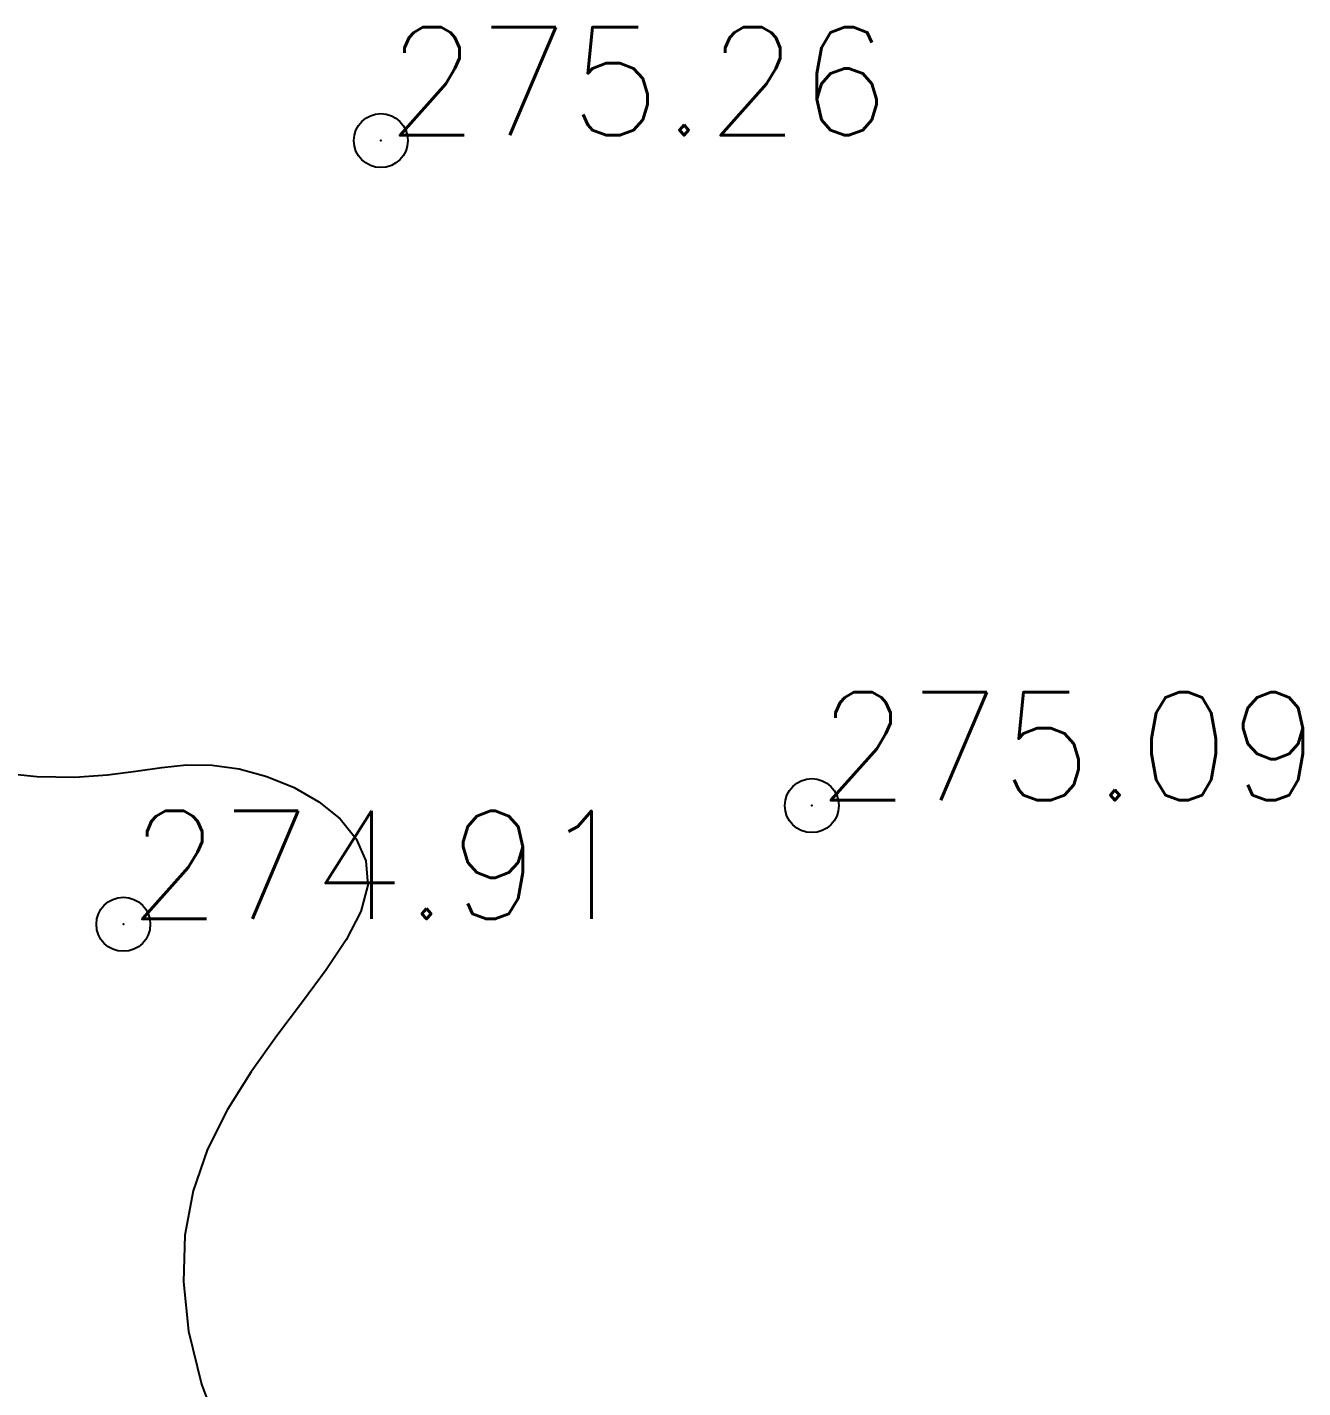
# Model space of a CAD drawing. Header units: millimetres. Extents: x 524954 to 526204, y 9523489 to 9524010.
# Drawn here: x 525451.93 to 525463.75, y 9523635.33 to 9523647.93 of the extents above; entities that cross this region are included whole.
import ezdxf

# ---------------------------------------------------------------- set-up
doc = ezdxf.new("R2010")
doc.units = ezdxf.units.MM
doc.header["$PDMODE"] = 32
doc.header["$PDSIZE"] = 0.5
for name, color, linetype in [('CN_05_00', 6, 'Continuous'), ('TopoAlt', 3, 'Continuous'), ('TOPOJIS', 7, 'Continuous')]:
    doc.layers.add(name, color=color, linetype=linetype)
doc.styles.add('Simplex 1.0', font='Simplex.shx', dxfattribs={"width": 0.99, "height": 1})

# ---------------------------------------------------------------- blocks, each defined once
blk = doc.blocks.new('TCPOINT M')
at = {"color": 0}
blk.add_point((0, 0), dxfattribs=at)
at = {"layer": 'TopoAlt', "style": 'Simplex 1.0', "width": 0.99}
blk.add_attdef('ALT', (0.15, 0.15), '', height=1, dxfattribs=at)

msp = doc.modelspace()

# ---------------------------------------------------------------- linework, layer by layer
at = {"layer": 'CN_05_00', "elevation": 275, "flags": 128}
msp.add_lwpolyline([(525451.603, 9523641.036), (525452.021, 9523640.993), (525452.373, 9523640.987), (525452.674, 9523641.008), (525452.937, 9523641.041), (525453.177, 9523641.076), (525453.407, 9523641.099), (525453.644, 9523641.097), (525453.895, 9523641.062), (525454.152, 9523640.992), (525454.403, 9523640.89), (525454.633, 9523640.758), (525454.83, 9523640.6), (525454.979, 9523640.416), (525455.069, 9523640.211), (525455.086, 9523639.985), (525455.021, 9523639.741), (525454.887, 9523639.48), (525454.701, 9523639.201), (525454.48, 9523638.905), (525454.243, 9523638.59), (525454.006, 9523638.258), (525453.787, 9523637.908), (525453.603, 9523637.54), (525453.47, 9523637.154), (525453.393, 9523636.746), (525453.378, 9523636.314), (525453.427, 9523635.855), (525453.547, 9523635.366), (525453.739, 9523634.843)], dxfattribs=at)

# ---------------------------------------------------------------- block references
at = {"layer": 'TOPOJIS'}
ref = msp.add_blockref('TCPOINT M', (525455.207, 9523646.88, 275.26), dxfattribs=at)
ref.add_attrib('ALT', '275.26', (525455.257, 9523646.93, 275.26), dxfattribs={"layer": 'TopoAlt', "height": 1, "style": 'Simplex 1.0', "width": 0.99})
ref = msp.add_blockref('TCPOINT M', (525459.198, 9523640.722, 275.09), dxfattribs=at)
ref.add_attrib('ALT', '275.09', (525459.248, 9523640.772, 275.09), dxfattribs={"layer": 'TopoAlt', "height": 1, "style": 'Simplex 1.0', "width": 0.99})
ref = msp.add_blockref('TCPOINT M', (525452.822, 9523639.623, 274.91), dxfattribs=at)
ref.add_attrib('ALT', '274.91', (525452.872, 9523639.673, 274.91), dxfattribs={"layer": 'TopoAlt', "height": 1, "style": 'Simplex 1.0', "width": 0.99})

doc.saveas('drawing.dxf')
